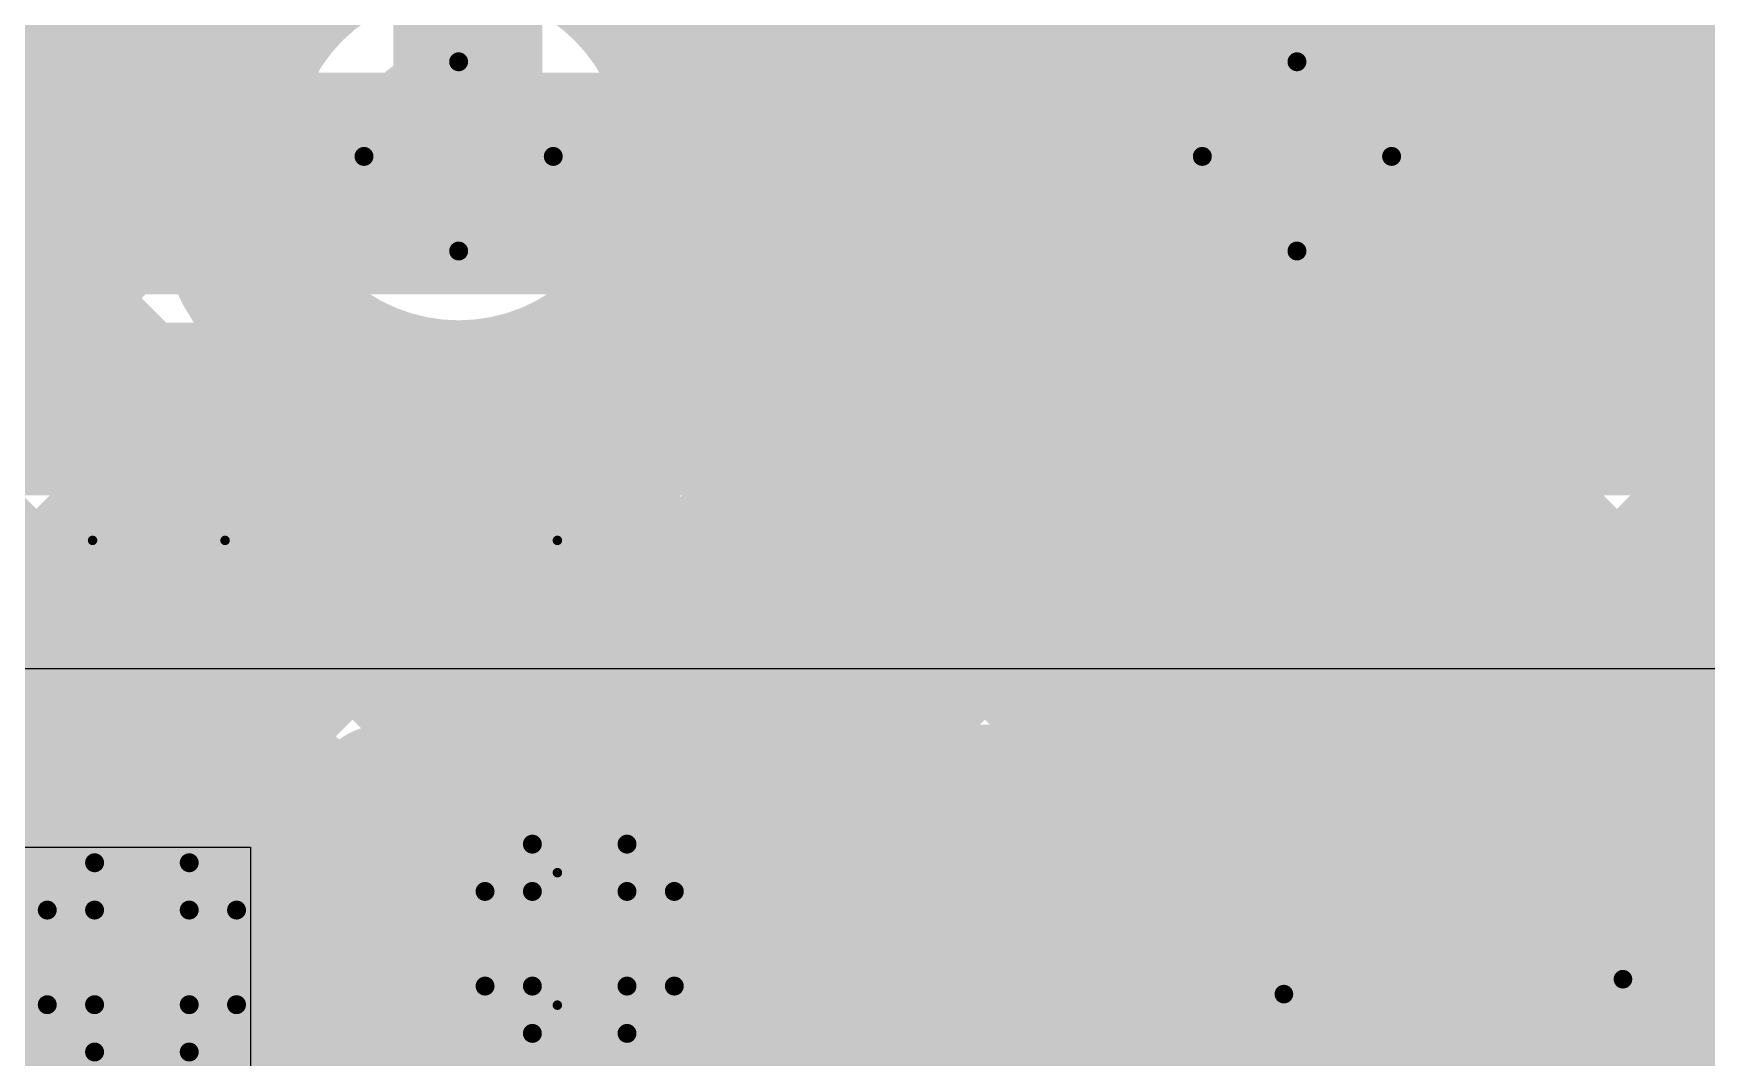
# Model space of a CAD drawing. Header units: millimetres. Extents: x 13 to 259, y -2 to 326.
# Drawn here: x 105.634 to 110.124, y 130.756 to 133.505 of the extents above; entities that cross this region are included whole.
import ezdxf

# ---------------------------------------------------------------- set-up
doc = ezdxf.new("R2010")
doc.units = ezdxf.units.MM
for name, color, linetype in [('BottomLayer', 5, 'Continuous'), ('BottomOverlay', 54, 'Continuous'), ('BottomPaste', 16, 'Continuous'), ('BottomSolder', 6, 'Continuous'), ('ConnectLayer', 7, 'Continuous'), ('DrillDrawing', 1, 'Continuous'), ('Mechanical11', 56, 'Continuous'), ('Mechanical13', 56, 'Continuous'), ('Mechanical14', 56, 'Continuous'), ('Mechanical15', 56, 'Continuous'), ('Mechanical16', 56, 'Continuous'), ('Mechanical34', 56, 'Continuous'), ('MidLayer1', 16, 'Continuous'), ('MidLayer2', 76, 'Continuous'), ('MidLayer3', 90, 'Continuous'), ('MidLayer4', 156, 'Continuous'), ('MidLayer5', 130, 'Continuous'), ('MidLayer6', 216, 'Continuous'), ('MultiLayer', 9, 'Continuous'), ('TopLayer', 1, 'Continuous'), ('TopOverlay', 2, 'Continuous'), ('TopPaste', 8, 'Continuous'), ('TopSolder', 216, 'Continuous')]:
    doc.layers.add(name, color=color, linetype=linetype)

# ---------------------------------------------------------------- blocks, each defined once
blk = doc.blocks.new('CP_16_26_B_58')
at = {"layer": 'BottomLayer'}
for points in [[(1.1528, 2.3495), (0.7972, 2.3495), (1.1528, 1.5367), (0.7972, 1.5367)], [(-1.3208, -1.3208), (1.3208, -1.3208), (-1.3208, 1.3208), (1.3208, 1.3208)], [(2.3495, 0.7972), (2.3495, 1.1528), (1.5367, 0.7972), (1.5367, 1.1528)]]:
    blk.add_solid(points, dxfattribs=at)
at = {"layer": 'BottomOverlay', "const_width": 0.1524}
for points in [[(1.4855, 2.1717), (2.1717, 2.1717)], [(2.1717, 1.4855), (2.1717, 2.1717)]]:
    blk.add_lwpolyline(points, dxfattribs=at)
at = {"layer": 'BottomOverlay', "const_width": 0.0762}
for points in [[(1.4474, 2.1717, 1), (1.5236, 2.1717, 1)], [(2.1336, 2.1717, 1), (2.2098, 2.1717, 1)], [(2.1336, 2.1717, 1), (2.2098, 2.1717, 1)], [(2.1336, 1.4855, 1), (2.2098, 1.4855, 1)]]:
    blk.add_lwpolyline(points, format="xyb", close=True, dxfattribs=at)
at = {"layer": 'BottomPaste'}
for p, q in [((0.1, 1.2208), (1.2208, 1.2208)), ((1.2208, 1.2208), (1.2208, 0.1))]:
    blk.add_line(p, q, dxfattribs=at)
for points in [[(1.1528, 2.3495), (0.7972, 2.3495), (1.1528, 1.5367), (0.7972, 1.5367)], [(2.3495, 0.7972), (2.3495, 1.1528), (1.5367, 0.7972), (1.5367, 1.1528)]]:
    blk.add_solid(points, dxfattribs=at)
at = {"layer": 'BottomSolder'}
for points in [[(1.1528, 2.3495), (0.7972, 2.3495), (1.1528, 1.5367), (0.7972, 1.5367)], [(-1.3208, -1.3208), (1.3208, -1.3208), (-1.3208, 1.3208), (1.3208, 1.3208)], [(2.3495, 0.7972), (2.3495, 1.1528), (1.5367, 0.7972), (1.5367, 1.1528)]]:
    blk.add_solid(points, dxfattribs=at)
at = {"layer": 'Mechanical13', "const_width": 0.0254}
for points in [[(-2.0447, 2.0447), (2.0447, 2.0447)], [(0.7972, 2.0447), (1.1528, 2.0447)], [(0.7972, 2.0447), (1.1528, 2.0447)], [(2.0447, -2.0447), (2.0447, 2.0447)], [(2.0447, 0.7972), (2.0447, 1.1528)], [(2.0447, 0.7972), (2.0447, 1.1528)]]:
    blk.add_lwpolyline(points, dxfattribs=at)
at = {"layer": 'Mechanical13', "const_width": 0.0127}
for points in [[(0.7908, 2.0447, 1), (0.8035, 2.0447, 1)], [(0.7908, 2.0447, 1), (0.8035, 2.0447, 1)], [(1.1464, 2.0447, 1), (1.1591, 2.0447, 1)], [(1.1464, 2.0447, 1), (1.1591, 2.0447, 1)], [(2.0383, 2.0447, 1), (2.0511, 2.0447, 1)], [(2.0383, 2.0447, 1), (2.0511, 2.0447, 1)], [(2.0383, 1.1528, 1), (2.0511, 1.1528, 1)], [(2.0383, 1.1528, 1), (2.0511, 1.1528, 1)], [(2.0383, 0.7972, 1), (2.0511, 0.7972, 1)], [(2.0383, 0.7972, 1), (2.0511, 0.7972, 1)]]:
    blk.add_lwpolyline(points, format="xyb", close=True, dxfattribs=at)
at = {"layer": 'Mechanical16', "const_width": 0.1524}
for points in [[(-1.3, 2.5527), (1.3, 2.5527)], [(1.3, 2.2987), (1.3, 2.5527)], [(1.3, 2.2987), (2.2987, 2.2987)], [(2.2987, 1.3), (2.2987, 2.2987)], [(2.2987, 1.3), (2.5527, 1.3)], [(2.5527, -1.3), (2.5527, 1.3)]]:
    blk.add_lwpolyline(points, dxfattribs=at)
at = {"layer": 'Mechanical16', "const_width": 0.0762}
for points in [[(1.2619, 2.5527, 1), (1.3381, 2.5527, 1)], [(1.2619, 2.5527, 1), (1.3381, 2.5527, 1)], [(1.2619, 2.2987, 1), (1.3381, 2.2987, 1)], [(1.2619, 2.2987, 1), (1.3381, 2.2987, 1)], [(2.2606, 2.2987, 1), (2.3368, 2.2987, 1)], [(2.2606, 2.2987, 1), (2.3368, 2.2987, 1)], [(2.2606, 1.3, 1), (2.3368, 1.3, 1)], [(2.2606, 1.3, 1), (2.3368, 1.3, 1)], [(2.5146, 1.3, 1), (2.5908, 1.3, 1)], [(2.5146, 1.3, 1), (2.5908, 1.3, 1)]]:
    blk.add_lwpolyline(points, format="xyb", close=True, dxfattribs=at)
blk = doc.blocks.new('WE_MAIA_4020_85')
at = {"layer": 'Mechanical11', "const_width": 0.1}
for points in [[(-2.05, -2.05), (-2.05, 2.05)], [(-2.05, 2.05), (2.05, 2.05)]]:
    blk.add_lwpolyline(points, dxfattribs=at)
at = {"layer": 'Mechanical11', "const_width": 0.05}
blk.add_lwpolyline([(-2.075, 2.05, 1), (-2.025, 2.05, 1)], format="xyb", close=True, dxfattribs=at)
blk.add_lwpolyline([(-2.075, 2.05, 1), (-2.025, 2.05, 1)], format="xyb", close=True, dxfattribs=at)
at = {"layer": 'Mechanical13', "const_width": 0.1}
for points in [[(-2.15, 2.15), (2.15, 2.15)], [(-2.15, -2.15), (-2.15, 2.15)]]:
    blk.add_lwpolyline(points, dxfattribs=at)
at = {"layer": 'Mechanical13', "const_width": 0.05}
blk.add_lwpolyline([(-2.175, 2.15, 1), (-2.125, 2.15, 1)], format="xyb", close=True, dxfattribs=at)
blk.add_lwpolyline([(-2.175, 2.15, 1), (-2.125, 2.15, 1)], format="xyb", close=True, dxfattribs=at)
at = {"layer": 'Mechanical15', "const_width": 0.1}
for points in [[(-2.35, -2.35), (-2.35, 2.35)], [(-2.35, 2.35), (2.35, 2.35)]]:
    blk.add_lwpolyline(points, dxfattribs=at)
at = {"layer": 'Mechanical15', "const_width": 0.05}
blk.add_lwpolyline([(-2.375, 2.35, 1), (-2.325, 2.35, 1)], format="xyb", close=True, dxfattribs=at)
blk.add_lwpolyline([(-2.375, 2.35, 1), (-2.325, 2.35, 1)], format="xyb", close=True, dxfattribs=at)
at = {"layer": 'TopLayer'}
for points in [[(-1.675, -1.85), (-0.695, -1.85), (-1.675, 1.85), (-0.695, 1.85)], [(0.695, -1.85), (1.675, -1.85), (0.695, 1.85), (1.675, 1.85)]]:
    blk.add_solid(points, dxfattribs=at)
at = {"layer": 'TopOverlay', "const_width": 0.2}
for points in [[(-2.05, 2.05), (2.05, 2.05)], [(-2.05, -2.05), (-2.05, 2.05)]]:
    blk.add_lwpolyline(points, dxfattribs=at)
at = {"layer": 'TopOverlay', "const_width": 0.1}
blk.add_lwpolyline([(-2.1, 2.05, 1), (-2, 2.05, 1)], format="xyb", close=True, dxfattribs=at)
blk.add_lwpolyline([(-2.1, 2.05, 1), (-2, 2.05, 1)], format="xyb", close=True, dxfattribs=at)
at = {"layer": 'TopPaste'}
for points in [[(-1.675, -1.85), (-0.695, -1.85), (-1.675, 1.85), (-0.695, 1.85)], [(0.695, -1.85), (1.675, -1.85), (0.695, 1.85), (1.675, 1.85)]]:
    blk.add_solid(points, dxfattribs=at)
at = {"layer": 'TopSolder'}
for points in [[(-1.7766, -1.9516), (-0.5934, -1.9516), (-1.7766, 1.9516), (-0.5934, 1.9516)], [(0.5934, -1.9516), (1.7766, -1.9516), (0.5934, 1.9516), (1.7766, 1.9516)]]:
    blk.add_solid(points, dxfattribs=at)
blk = doc.blocks.new('CAPC1005X55N_B_120')
at = {"layer": 'BottomLayer'}
for points in [[(-0.76, -0.31), (-0.14, -0.31), (-0.76, 0.31), (-0.14, 0.31)], [(0.14, -0.31), (0.76, -0.31), (0.14, 0.31), (0.76, 0.31)]]:
    blk.add_solid(points, dxfattribs=at)
at = {"layer": 'BottomPaste'}
for points in [[(-0.76, -0.31), (-0.14, -0.31), (-0.76, 0.31), (-0.14, 0.31)], [(0.14, -0.31), (0.76, -0.31), (0.14, 0.31), (0.76, 0.31)]]:
    blk.add_solid(points, dxfattribs=at)
at = {"layer": 'BottomSolder'}
for points in [[(-0.8616, -0.4116), (-0.0384, -0.4116), (-0.8616, 0.4116), (-0.0384, 0.4116)], [(0.0384, -0.4116), (0.8616, -0.4116), (0.0384, 0.4116), (0.8616, 0.4116)]]:
    blk.add_solid(points, dxfattribs=at)
at = {"layer": 'Mechanical14', "const_width": 0.1}
for points in [[(-0.5249, 0.2749), (0.5251, 0.2749)], [(-0.5249, -0.2751), (-0.5249, 0.2749)], [(0.5251, -0.2751), (0.5251, 0.2749)], [(-0.5249, -0.2751), (0.5251, -0.2751)]]:
    blk.add_lwpolyline(points, dxfattribs=at)
at = {"layer": 'Mechanical14', "const_width": 0.05}
for points in [[(-0.5499, 0.2749, 1), (-0.5, 0.2749, 1)], [(-0.5499, 0.2749, 1), (-0.5, 0.2749, 1)], [(0.5001, 0.2749, 1), (0.55, 0.2749, 1)], [(0.5001, 0.2749, 1), (0.55, 0.2749, 1)], [(-0.5499, -0.2751, 1), (-0.5, -0.2751, 1)], [(-0.5499, -0.2751, 1), (-0.5, -0.2751, 1)], [(0.5001, -0.2751, 1), (0.55, -0.2751, 1)], [(0.5001, -0.2751, 1), (0.55, -0.2751, 1)]]:
    blk.add_lwpolyline(points, format="xyb", close=True, dxfattribs=at)
at = {"layer": 'Mechanical16', "const_width": 0.05}
for points in [[(0, -0.5), (0, 0.5)], [(-0.91, 0.46), (0.91, 0.46)], [(-0.91, -0.46), (-0.91, 0.46)], [(0.91, -0.46), (0.91, 0.46)], [(-0.5, 0), (0.5, 0)], [(-0.91, -0.46), (0.91, -0.46)]]:
    blk.add_lwpolyline(points, dxfattribs=at)
at = {"layer": 'Mechanical16', "const_width": 0.025}
for points in [[(-0.0125, 0.5, 1), (0.0125, 0.5, 1)], [(-0.9225, 0.46, 1), (-0.8975, 0.46, 1)], [(-0.9225, 0.46, 1), (-0.8975, 0.46, 1)], [(0.8975, 0.46, 1), (0.9225, 0.46, 1)], [(0.8975, 0.46, 1), (0.9225, 0.46, 1)], [(-0.5125, 0, 1), (-0.4875, 0, 1)], [(0.4875, 0, 1), (0.5125, 0, 1)], [(-0.9225, -0.46, 1), (-0.8975, -0.46, 1)], [(-0.9225, -0.46, 1), (-0.8975, -0.46, 1)], [(0.8975, -0.46, 1), (0.9225, -0.46, 1)], [(0.8975, -0.46, 1), (0.9225, -0.46, 1)], [(-0.0125, -0.5, 1), (0.0125, -0.5, 1)]]:
    blk.add_lwpolyline(points, format="xyb", close=True, dxfattribs=at)

msp = doc.modelspace()

# ---------------------------------------------------------------- linework, layer by layer
at = {"layer": 'BottomLayer'}
for points, const_width in [([(106.6251, 133.175, 1), (106.9251, 133.175, 1)], 0.3), ([(108.8751, 133.175, 1), (109.1751, 133.175, 1)], 0.3), ([(105.8954, 132.0427, 1), (106.0454, 132.0427, 1)], 0.15), ([(106.975, 131.075, 1), (107.225, 131.075, 1)], 0.25), ([(105.8, 131.025, 1), (106.05, 131.025, 1)], 0.25)]:
    msp.add_lwpolyline(points, format="xyb", close=True, dxfattribs=dict(at, const_width=const_width))
at = {"layer": 'BottomLayer', "const_width": 0.3}
msp.add_lwpolyline([(105.9704, 130.0996), (105.9704, 132.0427)], dxfattribs=at)
at = {"layer": 'BottomSolder', "const_width": 0.3516}
msp.add_lwpolyline([(105.7492, 131.025, 1), (106.1008, 131.025, 1)], format="xyb", close=True, dxfattribs=at)
at = {"layer": 'ConnectLayer', "const_width": 0.4}
for points in [[(105.4701, 136.36), (111.5301, 130.3)], [(105.5998, 133.005), (105.5998, 136.36)], [(106.1998, 133.005), (106.1998, 136.36)], [(106.3186, 136.36), (111.6415, 131.0371)], [(106.7998, 133.005), (106.7998, 136.36)], [(107.1671, 136.36), (112.0228, 131.5043)], [(107.2729, 133.5772), (110.0557, 136.36)], [(107.2729, 133.5772), (110.0557, 136.36)], [(107.3998, 133.005), (107.3998, 136.36)], [(107.9721, 133.4279), (110.9042, 136.36)], [(107.9998, 133.005), (107.9998, 136.36)], [(108.3964, 133.0037), (111.7527, 136.36)], [(108.5998, 133.005), (108.5998, 136.36)], [(108.8206, 132.5794), (112.6012, 136.36)], [(109.1998, 133.005), (109.1998, 136.36)], [(109.2449, 132.1552), (113.4498, 136.36)], [(109.6692, 131.7309), (114.2983, 136.36)], [(109.7998, 133.005), (109.7998, 136.36)], [(110.0934, 131.3066), (115.1468, 136.36)], [(106.2771, 135.5529), (108.4271, 133.403)], [(106.2771, 135.5529), (108.4271, 133.403)], [(105.165, 133.1664), (107.2771, 135.2785)], [(105.165, 133.1664), (107.2771, 135.2785)], [(104.0197, 135.2648), (106.1356, 133.1489)], [(104.0197, 135.2648), (106.1356, 133.1489)], [(101.677, 135.0619), (106.1968, 130.5421)], [(101.677, 135.0619), (105.9144, 130.8245)], [(103.4463, 128.9022), (109.6162, 135.072)], [(106.5325, 131.9883), (109.6162, 135.072)], [(108.4422, 135.0849), (112.0228, 131.5043)], [(108.4422, 135.0849), (111.0701, 132.457)], [(106.0534, 134.9281), (110.0236, 130.9579)], [(106.0534, 134.9281), (109.0693, 131.9123)], [(109.6287, 133.3875), (111.0519, 134.8107)], [(109.6287, 133.3875), (111.0519, 134.8107)], [(108.1544, 131.0646), (111.0249, 133.9352)], [(108.9932, 131.9035), (111.0249, 133.9352)], [(107.5656, 133.8344), (110.3437, 131.0564)], [(103.7701, 130.923), (106.1475, 133.3003)], [(103.7701, 130.923), (106.1475, 133.3003)], [(104.3783, 131.5311), (106.1416, 133.2944)], [(105.1538, 133.2944), (106.1463, 133.2944)], [(105.1565, 133.2795), (106.8342, 131.6017)], [(105.1565, 133.2795), (106.4586, 131.9773)], [(105.1565, 133.2795), (106.8342, 131.6017)], [(105.99, 133.2944), (106.1356, 133.1489)], [(108.694, 130.7557), (111.2224, 133.2841)], [(109.8783, 131.94), (111.2224, 133.2841)], [(107.4132, 133.2231), (109.5991, 131.0373)], [(68.24, 133.1997), (151.36, 133.1997)], [(106.1245, 131.5803), (107.5903, 133.0461)], [(100.89, 133.005), (111.06, 133.005)], [(107.0561, 131.6634), (108.4059, 133.0132)], [(107.3827, 131.99), (108.4059, 133.0132)], [(109.6484, 133.0302), (111.6415, 131.0371)], [(109.6484, 133.0302), (110.645, 132.0336)], [(107.3097, 132.8233), (109.769, 130.364)], [(107.3097, 132.8233), (108.143, 131.99)], [(107.3097, 132.8233), (109.1554, 130.9776)], [(108.6102, 129.8234), (111.5515, 132.7647)], [(103.2756, 129.58), (106.3728, 132.6772)], [(103.2756, 129.58), (106.3728, 132.6772)], [(104.6621, 130.9664), (106.3729, 132.6772)], [(104.9178, 132.6697), (106.5101, 131.0774)], [(104.9178, 132.6697), (105.9861, 131.6013)], [(104.9178, 132.6697), (105.9745, 131.6129)], [(107.0561, 131.6634), (108.0146, 132.6218)], [(107.6111, 131.3699), (108.8125, 132.5713)], [(108.2312, 131.99), (108.8125, 132.5713)], [(109.2531, 132.577), (114.0185, 127.8116)], [(109.2531, 132.577), (109.8901, 131.94)], [(106.7489, 132.5355), (108.2213, 131.0632)], [(106.7489, 132.5355), (107.2945, 131.99)], [(106.7489, 132.5355), (108.2213, 131.0632)], [(107.6111, 131.3698), (108.4388, 132.1976)], [(106.575, 131.99), (108.7, 131.99)], [(101.1137, 131.925), (110.8364, 131.925)], [(103.2756, 129.58), (105.6207, 131.925)], [(103.4463, 128.9022), (106.4692, 131.925)], [(104.8139, 131.925), (106.1968, 130.5421)], [(105.6624, 131.925), (106.5101, 131.0774)], [(106.511, 131.925), (106.8342, 131.6017)], [(107.0561, 131.6634), (107.3177, 131.925)], [(107.3595, 131.925), (108.2213, 131.0632)], [(107.6111, 131.3699), (108.1662, 131.925)], [(108.1544, 131.0646), (109.0148, 131.925)], [(108.208, 131.925), (109.769, 130.364)], [(108.6102, 129.8234), (110.7118, 131.925)], [(108.694, 130.7557), (109.8633, 131.925)], [(109.0565, 131.925), (110.0236, 130.9579)], [(109.24, 131.94), (110.5514, 131.94)], [(109.9051, 131.925), (110.7737, 131.0564)], [(106.0682, 131.7068), (106.1922, 131.8309)], [(108.1544, 131.0646), (108.8631, 131.7733)], [(106.45, 130.2088), (107.6913, 131.45)], [(106.45, 131.325), (106.575, 131.45)], [(106.5081, 131.1154), (106.8427, 131.45)], [(106.575, 131.45), (108.7, 131.45)], [(106.8041, 129.7143), (108.5398, 131.45)], [(106.9859, 131.45), (108.7, 129.7359)], [(107.8345, 131.45), (108.7, 130.5844)], [(108.7, 131.45), (108.7, 128.35)], [(109.24, 131.4), (110.775, 131.4)], [(109.24, 131.3017), (109.3383, 131.4)], [(109.24, 131.0178), (109.24, 131.4)], [(109.5815, 131.4), (110.0236, 130.9579)], [(109.7571, 130.9702), (110.1868, 131.4)], [(109.7571, 130.9702), (110.1868, 131.4)], [(103.4463, 128.9022), (105.9117, 131.3676)], [(108.694, 130.7557), (109.2874, 131.349)], [(104.2415, 128.8489), (106.5117, 131.119)], [(104.2415, 128.8489), (106.5117, 131.119)], [(106.513, 131.0744), (108.7, 128.8874)], [(105.91, 129.6174), (105.91, 130.7558)], [(106.45, 129.6174), (106.45, 130.7558)], [(107.3107, 129.3724), (108.7, 130.7617)], [(107.3107, 129.3724), (108.7, 130.7617)]]:
    msp.add_lwpolyline(points, dxfattribs=at)
at = {"layer": 'ConnectLayer'}
for points, const_width in [([(107.4151, 133.175, 1), (106.1351, 133.175, 1)], 0.4), ([(107.4151, 133.175, 1), (106.1351, 133.175, 1)], 0.4), ([(109.6651, 133.175, 1), (108.3851, 133.175, 1)], 0.4), ([(109.6651, 133.175, 1), (108.3851, 133.175, 1)], 0.4), ([(107.1729, 133.5772, 1), (107.3729, 133.5772, 1)], 0.2), ([(107.1729, 133.5772, 1), (107.3729, 133.5772, 1)], 0.2), ([(107.8721, 133.4279, 1), (108.0721, 133.4279, 1)], 0.2), ([(108.3271, 133.403, 1), (108.527, 133.403, 1)], 0.2), ([(108.3271, 133.403, 1), (108.527, 133.403, 1)], 0.2), ([(109.5287, 133.3875, 1), (109.7287, 133.3875, 1)], 0.2), ([(109.5287, 133.3875, 1), (109.7287, 133.3875, 1)], 0.2), ([(105.89, 133.2944, 1), (106.09, 133.2944, 1)], 0.2), ([(106.0416, 133.2944, 1), (106.2416, 133.2944, 1)], 0.2), ([(106.0463, 133.2944, 1), (106.2463, 133.2944, 1)], 0.2), ([(106.0463, 133.2944, 1), (106.2463, 133.2944, 1)], 0.2), ([(106.0475, 133.3003, 1), (106.2475, 133.3003, 1)], 0.2), ([(106.0475, 133.3003, 1), (106.2475, 133.3003, 1)], 0.2), ([(107.3132, 133.2231, 1), (107.5132, 133.2231, 1)], 0.2), ([(106.0351, 133.175, 1), (106.2351, 133.175, 1)], 0.2), ([(106.0351, 133.175, 1), (106.2351, 133.175, 1)], 0.2), ([(107.3151, 133.175, 1), (107.5151, 133.175, 1)], 0.2), ([(107.3151, 133.175, 1), (107.5151, 133.175, 1)], 0.2), ([(107.3151, 133.175, 1), (107.5151, 133.175, 1)], 0.2), ([(108.2851, 133.175, 1), (108.4851, 133.175, 1)], 0.2), ([(108.2851, 133.175, 1), (108.4851, 133.175, 1)], 0.2), ([(109.5651, 133.175, 1), (109.7651, 133.175, 1)], 0.2), ([(109.5651, 133.175, 1), (109.7651, 133.175, 1)], 0.2), ([(106.0356, 133.1489, 1), (106.2356, 133.1489, 1)], 0.2), ([(106.0356, 133.1489, 1), (106.2356, 133.1489, 1)], 0.2), ([(106.0356, 133.1489, 1), (106.2356, 133.1489, 1)], 0.2), ([(107.4903, 133.0461, 1), (107.6903, 133.0461, 1)], 0.2), ([(105.4998, 133.005, 1), (105.6998, 133.005, 1)], 0.2), ([(106.0998, 133.005, 1), (106.2998, 133.005, 1)], 0.2), ([(106.6998, 133.005, 1), (106.8998, 133.005, 1)], 0.2), ([(107.2998, 133.005, 1), (107.4998, 133.005, 1)], 0.2), ([(107.8998, 133.005, 1), (108.0998, 133.005, 1)], 0.2), ([(108.2964, 133.0037, 1), (108.4964, 133.0037, 1)], 0.2), ([(108.3059, 133.0132, 1), (108.5059, 133.0132, 1)], 0.2), ([(108.3059, 133.0132, 1), (108.5059, 133.0132, 1)], 0.2), ([(108.4998, 133.005, 1), (108.6998, 133.005, 1)], 0.2), ([(109.0998, 133.005, 1), (109.2998, 133.005, 1)], 0.2), ([(109.5484, 133.0302, 1), (109.7484, 133.0302, 1)], 0.2), ([(109.5484, 133.0302, 1), (109.7484, 133.0302, 1)], 0.2), ([(109.6998, 133.005, 1), (109.8998, 133.005, 1)], 0.2), ([(107.2097, 132.8233, 1), (107.4097, 132.8233, 1)], 0.2), ([(107.2097, 132.8233, 1), (107.4097, 132.8233, 1)], 0.2), ([(107.2097, 132.8233, 1), (107.4097, 132.8233, 1)], 0.2), ([(106.2728, 132.6772, 1), (106.4728, 132.6772, 1)], 0.2), ([(106.2728, 132.6772, 1), (106.4728, 132.6772, 1)], 0.2), ([(106.2729, 132.6772, 1), (106.4729, 132.6772, 1)], 0.2), ([(107.9146, 132.6218, 1), (108.1146, 132.6218, 1)], 0.2), ([(108.7125, 132.5713, 1), (108.9125, 132.5713, 1)], 0.2), ([(108.7125, 132.5713, 1), (108.9125, 132.5713, 1)], 0.2), ([(108.7206, 132.5794, 1), (108.9206, 132.5794, 1)], 0.2), ([(109.1531, 132.577, 1), (109.3531, 132.577, 1)], 0.2), ([(109.1531, 132.577, 1), (109.3531, 132.577, 1)], 0.2), ([(106.6489, 132.5355, 1), (106.8489, 132.5355, 1)], 0.2), ([(106.6489, 132.5355, 1), (106.8489, 132.5355, 1)], 0.2), ([(106.6489, 132.5355, 1), (106.8489, 132.5355, 1)], 0.2), ([(108.3388, 132.1976, 1), (108.5388, 132.1976, 1)], 0.2), ([(109.1449, 132.1552, 1), (109.3449, 132.1552, 1)], 0.2), ([(106.3586, 131.9773, 1), (106.5586, 131.9773, 1)], 0.2), ([(106.4325, 131.9883, 1), (106.6325, 131.9883, 1)], 0.2), ([(106.475, 131.99, 1), (106.675, 131.99, 1)], 0.2), ([(106.475, 131.99, 1), (106.675, 131.99, 1)], 0.2), ([(106.475, 131.99, 1), (106.675, 131.99, 1)], 0.2), ([(107.1945, 131.99, 1), (107.3945, 131.99, 1)], 0.2), ([(107.2827, 131.99, 1), (107.4827, 131.99, 1)], 0.2), ([(108.043, 131.99, 1), (108.243, 131.99, 1)], 0.2), ([(108.1312, 131.99, 1), (108.3312, 131.99, 1)], 0.2), ([(108.6, 131.99, 1), (108.8, 131.99, 1)], 0.2), ([(108.6, 131.99, 1), (108.8, 131.99, 1)], 0.2), ([(108.6, 131.99, 1), (108.8, 131.99, 1)], 0.2), ([(105.5207, 131.925, 1), (105.7207, 131.925, 1)], 0.2), ([(105.5624, 131.925, 1), (105.7624, 131.925, 1)], 0.2), ([(106.3692, 131.925, 1), (106.5692, 131.925, 1)], 0.2), ([(106.411, 131.925, 1), (106.611, 131.925, 1)], 0.2), ([(107.2177, 131.925, 1), (107.4177, 131.925, 1)], 0.2), ([(107.2595, 131.925, 1), (107.4595, 131.925, 1)], 0.2), ([(108.0662, 131.925, 1), (108.2662, 131.925, 1)], 0.2), ([(108.108, 131.925, 1), (108.308, 131.925, 1)], 0.2), ([(108.9148, 131.925, 1), (109.1148, 131.925, 1)], 0.2), ([(108.9565, 131.925, 1), (109.1565, 131.925, 1)], 0.2), ([(108.9693, 131.9123, 1), (109.1693, 131.9123, 1)], 0.2), ([(109.14, 131.94, 1), (109.34, 131.94, 1)], 0.2), ([(109.14, 131.94, 1), (109.34, 131.94, 1)], 0.2), ([(109.14, 131.94, 1), (109.34, 131.94, 1)], 0.2), ([(109.7633, 131.925, 1), (109.9633, 131.925, 1)], 0.2), ([(109.7783, 131.94, 1), (109.9783, 131.94, 1)], 0.2), ([(109.7901, 131.94, 1), (109.9901, 131.94, 1)], 0.2), ([(109.8051, 131.925, 1), (110.0051, 131.925, 1)], 0.2), ([(108.8932, 131.9035, 1), (109.0932, 131.9035, 1)], 0.2), ([(108.9131, 131.89, 1), (109.1131, 131.89, 1)], 0.2), ([(108.9131, 131.89, 1), (109.1131, 131.89, 1)], 0.2), ([(108.9131, 131.89, 1), (109.1131, 131.89, 1)], 0.2), ([(108.9131, 131.89, 1), (109.1131, 131.89, 1)], 0.2), ([(106.0922, 131.8309, 1), (106.2922, 131.8309, 1)], 0.2), ([(106.0922, 131.8309, 1), (106.2922, 131.8309, 1)], 0.2), ([(106.0932, 131.8318, 1), (106.2932, 131.8318, 1)], 0.2), ([(108.7631, 131.7733, 1), (108.9631, 131.7733, 1)], 0.2), ([(109.5692, 131.7309, 1), (109.7692, 131.7309, 1)], 0.2), ([(105.9682, 131.7068, 1), (106.1682, 131.7068, 1)], 0.2), ([(105.9682, 131.7068, 1), (106.1682, 131.7068, 1)], 0.2), ([(106.9561, 131.6634, 1), (107.1561, 131.6634, 1)], 0.2), ([(106.9561, 131.6634, 1), (107.1561, 131.6634, 1)], 0.2), ([(106.9561, 131.6634, 1), (107.1561, 131.6634, 1)], 0.2), ([(105.8745, 131.6129, 1), (106.0745, 131.6129, 1)], 0.2), ([(105.8861, 131.6013, 1), (106.0861, 131.6013, 1)], 0.2), ([(106.7342, 131.6017, 1), (106.9342, 131.6017, 1)], 0.2), ([(106.7342, 131.6017, 1), (106.9342, 131.6017, 1)], 0.2), ([(106.7342, 131.6017, 1), (106.9342, 131.6017, 1)], 0.2), ([(106.0245, 131.5803, 1), (106.2245, 131.5803, 1)], 0.2), ([(106.475, 131.45, 1), (106.675, 131.45, 1)], 0.2), ([(106.475, 131.45, 1), (106.675, 131.45, 1)], 0.2), ([(106.7427, 131.45, 1), (106.9427, 131.45, 1)], 0.2), ([(106.8859, 131.45, 1), (107.0859, 131.45, 1)], 0.2), ([(107.5913, 131.45, 1), (107.7913, 131.45, 1)], 0.2), ([(107.7345, 131.45, 1), (107.9345, 131.45, 1)], 0.2), ([(108.4398, 131.45, 1), (108.6398, 131.45, 1)], 0.2), ([(108.6, 131.45, 1), (108.8, 131.45, 1)], 0.2), ([(108.6, 131.45, 1), (108.8, 131.45, 1)], 0.2), ([(107.5111, 131.3699, 1), (107.7111, 131.3699, 1)], 0.2), ([(107.5111, 131.3699, 1), (107.7111, 131.3699, 1)], 0.2), ([(107.5111, 131.3698, 1), (107.7111, 131.3698, 1)], 0.2), ([(109.14, 131.4, 1), (109.34, 131.4, 1)], 0.2), ([(109.14, 131.4, 1), (109.34, 131.4, 1)], 0.2), ([(109.2383, 131.4, 1), (109.4383, 131.4, 1)], 0.2), ([(109.4815, 131.4, 1), (109.6815, 131.4, 1)], 0.2), ([(110.0868, 131.4, 1), (110.2868, 131.4, 1)], 0.2), ([(110.0868, 131.4, 1), (110.2868, 131.4, 1)], 0.2), ([(105.8117, 131.3676, 1), (106.0117, 131.3676, 1)], 0.2), ([(106.35, 131.325, 1), (106.55, 131.325, 1)], 0.2), ([(109.1874, 131.349, 1), (109.3874, 131.349, 1)], 0.2), ([(105.8103, 131.3096, 1), (106.0103, 131.3096, 1)], 0.2), ([(105.8103, 131.3096, 1), (106.0103, 131.3096, 1)], 0.2), ([(106.35, 131.2942, 1), (106.55, 131.2942, 1)], 0.2), ([(109.14, 131.3017, 1), (109.34, 131.3017, 1)], 0.2), ([(109.9934, 131.3066, 1), (110.1934, 131.3066, 1)], 0.2), ([(106.4081, 131.1154, 1), (106.6081, 131.1154, 1)], 0.2), ([(106.4117, 131.119, 1), (106.6117, 131.119, 1)], 0.2), ([(106.4117, 131.119, 1), (106.6117, 131.119, 1)], 0.2), ([(106.4101, 131.0774, 1), (106.6101, 131.0774, 1)], 0.2), ([(106.4101, 131.0774, 1), (106.6101, 131.0774, 1)], 0.2), ([(106.4105, 131.0981, 1), (106.6105, 131.0981, 1)], 0.2), ([(106.4105, 131.0981, 1), (106.6105, 131.0981, 1)], 0.2), ([(106.413, 131.0744, 1), (106.613, 131.0744, 1)], 0.2), ([(107.59, 131.075, 1), (107.79, 131.075, 1)], 0.2), ([(107.59, 131.075, 1), (107.79, 131.075, 1)], 0.2), ([(107.59, 131.075, 1), (107.79, 131.075, 1)], 0.2), ([(107.59, 131.075, 1), (107.79, 131.075, 1)], 0.2), ([(107.59, 131.075, 1), (107.79, 131.075, 1)], 0.2), ([(107.59, 131.075, 1), (107.79, 131.075, 1)], 0.2), ([(108.0544, 131.0646, 1), (108.2544, 131.0646, 1)], 0.2), ([(108.0544, 131.0646, 1), (108.2544, 131.0646, 1)], 0.2), ([(108.0544, 131.0646, 1), (108.2544, 131.0646, 1)], 0.2), ([(108.1213, 131.0632, 1), (108.3213, 131.0632, 1)], 0.2), ([(108.1213, 131.0632, 1), (108.3213, 131.0632, 1)], 0.2), ([(108.1213, 131.0632, 1), (108.3213, 131.0632, 1)], 0.2), ([(105.7754, 131.0191, 1), (105.9754, 131.0191, 1)], 0.2), ([(105.8695, 131.0478, 1), (106.0695, 131.0478, 1)], 0.2), ([(105.8747, 131.0312, 1), (106.0747, 131.0312, 1)], 0.2), ([(106.415, 131.025, 1), (106.615, 131.025, 1)], 0.2), ([(106.415, 131.025, 1), (106.615, 131.025, 1)], 0.2), ([(109.14, 131.0178, 1), (109.34, 131.0178, 1)], 0.2), ([(109.14, 131.0178, 1), (109.34, 131.0178, 1)], 0.2), ([(109.4991, 131.0373, 1), (109.6991, 131.0373, 1)], 0.2), ([(109.4991, 131.0373, 1), (109.6991, 131.0373, 1)], 0.2), ([(105.8695, 131.0022, 1), (106.0695, 131.0022, 1)], 0.2), ([(105.8695, 131.0022, 1), (106.0695, 131.0022, 1)], 0.2), ([(109.0554, 130.9776, 1), (109.2554, 130.9776, 1)], 0.2), ([(109.6571, 130.9702, 1), (109.8571, 130.9702, 1)], 0.2), ([(109.6571, 130.9702, 1), (109.8571, 130.9702, 1)], 0.2), ([(106.4218, 130.9579, 1), (106.6218, 130.9579, 1)], 0.2), ([(106.4218, 130.9579, 1), (106.6218, 130.9579, 1)], 0.2), ([(106.4218, 130.9579, 1), (106.6218, 130.9579, 1)], 0.2), ([(106.4218, 130.9579, 1), (106.6218, 130.9579, 1)], 0.2), ([(109.9236, 130.9579, 1), (110.1236, 130.9579, 1)], 0.2), ([(109.9236, 130.9579, 1), (110.1236, 130.9579, 1)], 0.2), ([(109.9236, 130.9579, 1), (110.1236, 130.9579, 1)], 0.2), ([(109.8, 130.848, 1), (110, 130.848, 1)], 0.2), ([(109.8, 130.848, 1), (110, 130.848, 1)], 0.2), ([(105.8144, 130.8245, 1), (106.0144, 130.8245, 1)], 0.2), ([(105.81, 130.7558, 1), (106.01, 130.7558, 1)], 0.2), ([(105.81, 130.7558, 1), (106.01, 130.7558, 1)], 0.2), ([(105.81, 130.7558, 1), (106.01, 130.7558, 1)], 0.2), ([(106.35, 130.7558, 1), (106.55, 130.7558, 1)], 0.2), ([(106.35, 130.7558, 1), (106.55, 130.7558, 1)], 0.2), ([(108.594, 130.7557, 1), (108.794, 130.7557, 1)], 0.2), ([(108.594, 130.7557, 1), (108.794, 130.7557, 1)], 0.2), ([(108.594, 130.7557, 1), (108.794, 130.7557, 1)], 0.2), ([(108.6, 130.7617, 1), (108.8, 130.7617, 1)], 0.2), ([(108.6, 130.7617, 1), (108.8, 130.7617, 1)], 0.2), ([(108.6, 130.5844, 1), (108.8, 130.5844, 1)], 0.2)]:
    msp.add_lwpolyline(points, format="xyb", close=True, dxfattribs=dict(at, const_width=const_width))
at = {"layer": 'ConnectLayer', "const_width": 0.4}
for points in [[(107.4151, 133.175, -1.098553), (106.1463, 133.2944)], [(106.1922, 131.8309, -0.199574), (106.575, 131.99)], [(106.1932, 131.8318, -0.198913), (106.575, 131.99)], [(108.7, 131.99, -0.155843), (109.0131, 131.89)], [(108.7, 131.99, -0.155843), (109.0131, 131.89)], [(109.0131, 131.89, -0.108862), (109.24, 131.94)], [(109.0131, 131.89, -0.108862), (109.24, 131.94)], [(105.9103, 131.3096, -0.206333), (106.0682, 131.7068)], [(106.5218, 130.9579, -1.105266), (107.69, 131.075)], [(106.5218, 130.9579, -1.105266), (107.69, 131.075)], [(106.5105, 131.0981, -0.980611), (107.69, 131.075)], [(105.3398, 130.95, -1.001631), (106.5105, 131.0981)], [(105.9695, 131.0478, -0.126247), (105.9103, 131.3096)], [(106.45, 131.2942, -0.119012), (106.515, 131.025)], [(105.8754, 131.0191, -0.996813), (105.9747, 131.0312)], [(107.69, 131.075, -0.289486), (107.3533, 130.5421)], [(107.69, 131.075, -0.289486), (107.3533, 130.5421)], [(107.69, 131.075, -0.289486), (107.3533, 130.5421)], [(107.9058, 129.95, -1.782931), (108.765, 130.475)], [(107.9058, 129.95, -1.782931), (108.765, 130.475)], [(107.9058, 129.95, -1.782931), (108.765, 130.475)], [(109.1726, 129.9457, -0.889294), (109.5991, 131.0373)], [(109.24, 131.0178, -0.317963), (109.9, 130.848)], [(110.0726, 129.9457, -1.766609), (110.94, 130.4664)], [(110.0726, 129.9457, -0.78094), (110.35, 131.0564)], [(110.0726, 129.9457, -0.78094), (110.35, 131.0564)], [(109.9, 130.848, -0.698284), (110.94, 130.4664)], [(106.515, 131.025, -0.119012), (106.45, 130.7558)], [(105.91, 130.7558, -0.119012), (105.9695, 131.0022)], [(105.91, 130.7558, -0.119012), (105.9695, 131.0022)], [(106.5218, 129.8921, -0.631929), (106.5218, 130.9579)], [(106.5218, 129.8921, -0.631929), (106.5218, 130.9579)]]:
    msp.add_lwpolyline(points, format="xyb", dxfattribs=at)
at = {"layer": 'DrillDrawing', "const_width": 0.0508}
for points in [[(106.5211, 133.175), (106.7751, 133.429)], [(106.7751, 133.429), (107.0291, 133.175)], [(108.7711, 133.175), (109.0251, 133.429)], [(109.0251, 133.429), (109.2791, 133.175)], [(106.5211, 133.175), (106.7751, 132.921)], [(106.7751, 132.921), (107.0291, 133.175)], [(108.7711, 133.175), (109.0251, 132.921)], [(109.0251, 132.921), (109.2791, 133.175)], [(106.973, 131.202), (106.973, 131.329)], [(106.973, 131.329), (107.227, 131.329)], [(107.227, 131.202), (107.227, 131.329)], [(105.798, 131.152), (105.798, 131.279)], [(105.798, 131.279), (106.052, 131.279)], [(106.052, 131.152), (106.052, 131.279)], [(106.846, 130.948), (106.846, 131.202)], [(106.846, 131.202), (106.973, 131.202)], [(107.227, 131.202), (107.354, 131.202)], [(107.354, 130.948), (107.354, 131.202)], [(105.671, 130.898), (105.671, 131.152)], [(105.671, 131.152), (105.798, 131.152)], [(106.052, 131.152), (106.179, 131.152)], [(106.179, 130.898), (106.179, 131.152)], [(106.846, 130.948), (106.973, 130.948)], [(106.973, 130.821), (106.973, 130.948)], [(107.227, 130.948), (107.354, 130.948)], [(107.227, 130.821), (107.227, 130.948)], [(105.671, 130.898), (105.798, 130.898)], [(105.798, 130.771), (105.798, 130.898)], [(106.052, 130.898), (106.179, 130.898)], [(106.052, 130.771), (106.052, 130.898)], [(106.973, 130.821), (107.227, 130.821)], [(105.798, 130.771), (106.052, 130.771)]]:
    msp.add_lwpolyline(points, dxfattribs=at)
at = {"layer": 'DrillDrawing', "const_width": 0.0254}
for points in [[(106.7624, 133.429, 1), (106.7878, 133.429, 1)], [(106.7624, 133.429, 1), (106.7878, 133.429, 1)], [(109.0124, 133.429, 1), (109.0378, 133.429, 1)], [(109.0124, 133.429, 1), (109.0378, 133.429, 1)], [(106.5084, 133.175, 1), (106.5338, 133.175, 1)], [(106.5084, 133.175, 1), (106.5338, 133.175, 1)], [(107.0164, 133.175, 1), (107.0418, 133.175, 1)], [(107.0164, 133.175, 1), (107.0418, 133.175, 1)], [(108.7584, 133.175, 1), (108.7838, 133.175, 1)], [(108.7584, 133.175, 1), (108.7838, 133.175, 1)], [(109.2664, 133.175, 1), (109.2918, 133.175, 1)], [(109.2664, 133.175, 1), (109.2918, 133.175, 1)], [(106.7624, 132.921, 1), (106.7878, 132.921, 1)], [(106.7624, 132.921, 1), (106.7878, 132.921, 1)], [(109.0124, 132.921, 1), (109.0378, 132.921, 1)], [(109.0124, 132.921, 1), (109.0378, 132.921, 1)], [(106.9603, 131.329, 1), (106.9857, 131.329, 1)], [(106.9603, 131.329, 1), (106.9857, 131.329, 1)], [(107.2143, 131.329, 1), (107.2397, 131.329, 1)], [(107.2143, 131.329, 1), (107.2397, 131.329, 1)], [(105.7853, 131.279, 1), (105.8107, 131.279, 1)], [(105.7853, 131.279, 1), (105.8107, 131.279, 1)], [(106.0393, 131.279, 1), (106.0647, 131.279, 1)], [(106.0393, 131.279, 1), (106.0647, 131.279, 1)], [(106.8333, 131.202, 1), (106.8587, 131.202, 1)], [(106.8333, 131.202, 1), (106.8587, 131.202, 1)], [(106.9603, 131.202, 1), (106.9857, 131.202, 1)], [(106.9603, 131.202, 1), (106.9857, 131.202, 1)], [(107.2143, 131.202, 1), (107.2397, 131.202, 1)], [(107.2143, 131.202, 1), (107.2397, 131.202, 1)], [(107.3413, 131.202, 1), (107.3667, 131.202, 1)], [(107.3413, 131.202, 1), (107.3667, 131.202, 1)], [(105.6583, 131.152, 1), (105.6837, 131.152, 1)], [(105.6583, 131.152, 1), (105.6837, 131.152, 1)], [(105.7853, 131.152, 1), (105.8107, 131.152, 1)], [(105.7853, 131.152, 1), (105.8107, 131.152, 1)], [(106.0393, 131.152, 1), (106.0647, 131.152, 1)], [(106.0393, 131.152, 1), (106.0647, 131.152, 1)], [(106.1663, 131.152, 1), (106.1917, 131.152, 1)], [(106.1663, 131.152, 1), (106.1917, 131.152, 1)], [(106.8333, 130.948, 1), (106.8587, 130.948, 1)], [(106.8333, 130.948, 1), (106.8587, 130.948, 1)], [(106.9603, 130.948, 1), (106.9857, 130.948, 1)], [(106.9603, 130.948, 1), (106.9857, 130.948, 1)], [(107.2143, 130.948, 1), (107.2397, 130.948, 1)], [(107.2143, 130.948, 1), (107.2397, 130.948, 1)], [(107.3413, 130.948, 1), (107.3667, 130.948, 1)], [(107.3413, 130.948, 1), (107.3667, 130.948, 1)], [(105.6583, 130.898, 1), (105.6837, 130.898, 1)], [(105.6583, 130.898, 1), (105.6837, 130.898, 1)], [(105.7853, 130.898, 1), (105.8107, 130.898, 1)], [(105.7853, 130.898, 1), (105.8107, 130.898, 1)], [(106.0393, 130.898, 1), (106.0647, 130.898, 1)], [(106.0393, 130.898, 1), (106.0647, 130.898, 1)], [(106.1663, 130.898, 1), (106.1917, 130.898, 1)], [(106.1663, 130.898, 1), (106.1917, 130.898, 1)], [(106.9603, 130.821, 1), (106.9857, 130.821, 1)], [(106.9603, 130.821, 1), (106.9857, 130.821, 1)], [(107.2143, 130.821, 1), (107.2397, 130.821, 1)], [(107.2143, 130.821, 1), (107.2397, 130.821, 1)], [(105.7853, 130.771, 1), (105.8107, 130.771, 1)], [(105.7853, 130.771, 1), (105.8107, 130.771, 1)], [(106.0393, 130.771, 1), (106.0647, 130.771, 1)], [(106.0393, 130.771, 1), (106.0647, 130.771, 1)]]:
    msp.add_lwpolyline(points, format="xyb", close=True, dxfattribs=at)
at = {"layer": 'Mechanical34', "const_width": 0.1}
msp.add_lwpolyline([(81.225, 131.8), (146.8, 131.8)], dxfattribs=at)
at = {"layer": 'MidLayer1'}
for points, const_width in [([(106.6251, 133.175, 1), (106.9251, 133.175, 1)], 0.3), ([(108.8751, 133.175, 1), (109.1751, 133.175, 1)], 0.3), ([(106.975, 131.075, 1), (107.225, 131.075, 1)], 0.25), ([(105.8, 131.025, 1), (106.05, 131.025, 1)], 0.25)]:
    msp.add_lwpolyline(points, format="xyb", close=True, dxfattribs=dict(at, const_width=const_width))
at = {"layer": 'MidLayer2'}
for points, const_width in [([(106.6251, 133.175, 1), (106.9251, 133.175, 1)], 0.3), ([(108.8751, 133.175, 1), (109.1751, 133.175, 1)], 0.3), ([(106.785, 132.365, 1), (106.885, 132.365, 1)], 0.1), ([(106.785, 132.365, 1), (106.885, 132.365, 1)], 0.1), ([(107.725, 131.425, 1), (107.825, 131.425, 1)], 0.1), ([(107.725, 131.425, 1), (107.825, 131.425, 1)], 0.1), ([(106.975, 131.075, 1), (107.225, 131.075, 1)], 0.25), ([(105.8, 131.025, 1), (106.05, 131.025, 1)], 0.25)]:
    msp.add_lwpolyline(points, format="xyb", close=True, dxfattribs=dict(at, const_width=const_width))
at = {"layer": 'MidLayer2', "const_width": 0.2}
for points in [[(100.915, 132.365), (106.835, 132.365)], [(106.835, 132.365), (107.775, 131.425)], [(107.775, 131.425), (110.72, 131.425)]]:
    msp.add_lwpolyline(points, dxfattribs=at)
at = {"layer": 'MidLayer3'}
for points, const_width in [([(106.6251, 133.175, 1), (106.9251, 133.175, 1)], 0.3), ([(108.8751, 133.175, 1), (109.1751, 133.175, 1)], 0.3), ([(106.975, 131.075, 1), (107.225, 131.075, 1)], 0.25), ([(105.8, 131.025, 1), (106.05, 131.025, 1)], 0.25)]:
    msp.add_lwpolyline(points, format="xyb", close=True, dxfattribs=dict(at, const_width=const_width))
at = {"layer": 'MidLayer3', "const_width": 0.4}
msp.add_lwpolyline([(100.89, 132.465), (111.06, 132.465)], dxfattribs=at)
at = {"layer": 'MidLayer4'}
for points, const_width in [([(106.6251, 133.175, 1), (106.9251, 133.175, 1)], 0.3), ([(108.8751, 133.175, 1), (109.1751, 133.175, 1)], 0.3), ([(109.1922, 132.465, 1), (109.3922, 132.465, 1)], 0.2), ([(109.1922, 132.465, 1), (109.3922, 132.465, 1)], 0.2), ([(109.6972, 131.96, 1), (109.8972, 131.96, 1)], 0.2), ([(109.6972, 131.96, 1), (109.8972, 131.96, 1)], 0.2), ([(106.975, 131.075, 1), (107.225, 131.075, 1)], 0.25), ([(105.8, 131.025, 1), (106.05, 131.025, 1)], 0.25)]:
    msp.add_lwpolyline(points, format="xyb", close=True, dxfattribs=dict(at, const_width=const_width))
at = {"layer": 'MidLayer4', "const_width": 0.4}
for points in [[(103.7807, 132.465), (109.2922, 132.465)], [(109.2922, 132.465), (109.7972, 131.96)], [(109.7972, 131.96), (129.3744, 131.96)]]:
    msp.add_lwpolyline(points, dxfattribs=at)
at = {"layer": 'MidLayer5'}
for points, const_width in [([(106.6251, 133.175, 1), (106.9251, 133.175, 1)], 0.3), ([(108.8751, 133.175, 1), (109.1751, 133.175, 1)], 0.3), ([(106.975, 131.075, 1), (107.225, 131.075, 1)], 0.25), ([(105.8, 131.025, 1), (106.05, 131.025, 1)], 0.25)]:
    msp.add_lwpolyline(points, format="xyb", close=True, dxfattribs=dict(at, const_width=const_width))
at = {"layer": 'MidLayer6'}
for points, const_width in [([(106.6251, 133.175, 1), (106.9251, 133.175, 1)], 0.3), ([(108.8751, 133.175, 1), (109.1751, 133.175, 1)], 0.3), ([(106.975, 131.075, 1), (107.225, 131.075, 1)], 0.25), ([(105.8, 131.025, 1), (106.05, 131.025, 1)], 0.25)]:
    msp.add_lwpolyline(points, format="xyb", close=True, dxfattribs=dict(at, const_width=const_width))
at = {"layer": 'MultiLayer'}
for points, const_width in [([(106.6251, 133.175, 1), (106.9251, 133.175, 1)], 0.3), ([(108.8751, 133.175, 1), (109.1751, 133.175, 1)], 0.3), ([(106.975, 131.075, 1), (107.225, 131.075, 1)], 0.25), ([(105.8, 131.025, 1), (106.05, 131.025, 1)], 0.25)]:
    msp.add_lwpolyline(points, format="xyb", close=True, dxfattribs=dict(at, const_width=const_width))
at = {"layer": 'TopLayer'}
msp.add_line((81.225, 131.8), (146.775, 131.8), dxfattribs=at)
for points, const_width in [([(106.6251, 133.175, 1), (106.9251, 133.175, 1)], 0.3), ([(108.8751, 133.175, 1), (109.1751, 133.175, 1)], 0.3), ([(106.975, 131.075, 1), (107.225, 131.075, 1)], 0.25), ([(105.8, 131.025, 1), (106.05, 131.025, 1)], 0.25)]:
    msp.add_lwpolyline(points, format="xyb", close=True, dxfattribs=dict(at, const_width=const_width))
at = {"layer": 'TopSolder', "const_width": 0.3516}
msp.add_lwpolyline([(105.7492, 131.025, 1), (106.1008, 131.025, 1)], format="xyb", close=True, dxfattribs=at)

# ---------------------------------------------------------------- block references
at = {"rotation": 360}
for name, p in [('CP_16_26_B_58', (104.9954, 130.0996)), ('CAPC1005X55N_B_120', (109.9, 130.4664))]:
    msp.add_blockref(name, p, dxfattribs=at)
msp.add_blockref('WE_MAIA_4020_85', (109.349, 129.425))

doc.saveas('drawing.dxf')
